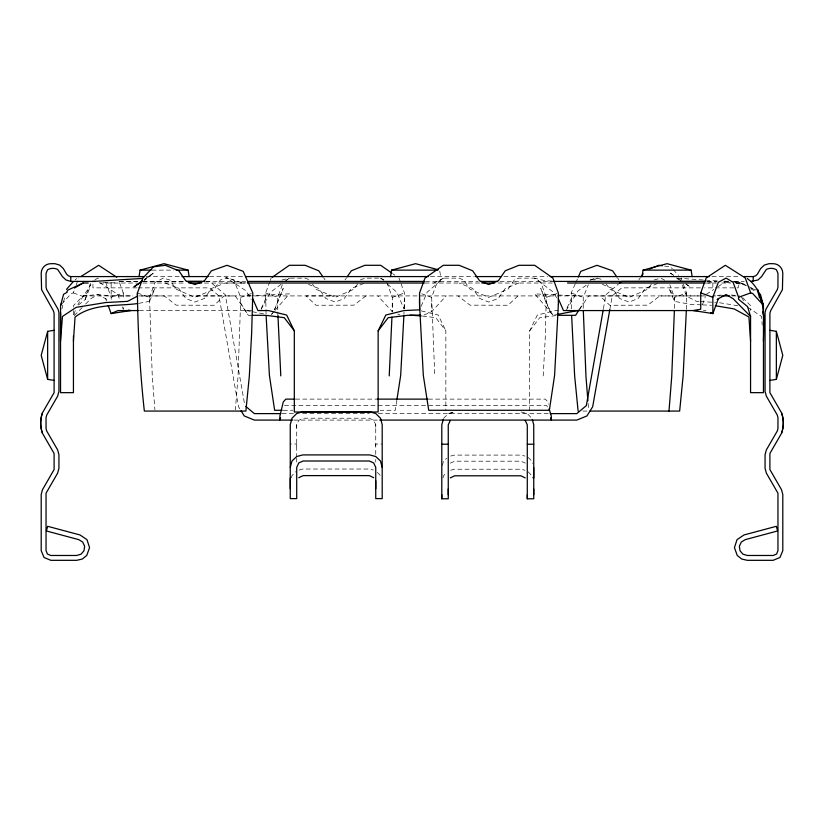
<?xml version="1.0" encoding="UTF-8"?>
<svg xmlns="http://www.w3.org/2000/svg" width="824" height="824" viewBox="0 0 824 824"><rect width="100%" height="100%" fill="white"/><g stroke="black" fill="none" stroke-linecap="round" stroke-linejoin="round"><path stroke-width="0.62" stroke-dasharray="4.12 3.09" d="M138.823 303.345L149.535 301.357L149.535 297.402L155.005 282.457L163.203 278.131L169.775 279.954L176.182 289.183L194.773 297.382L214.209 289.234L220.43 279.954L227.043 278.131L233.82 280.16L240.763 297.371L238.023 376.589L235.386 409.796M269.85 281.509L265.647 293.004L266.07 314.408M282.375 284.743L277.688 297.371L277.781 310.741M296.712 446.062L296.712 444.012L290.254 444.012M296.712 427.347L296.712 424.669M375.744 446.062L375.744 444.012L382.202 444.033M375.744 427.347L375.744 424.669M386.868 282.447L392.327 297.392L392.162 312.028M401.082 283.806L404.45 293.004L403.945 314.408M575.245 283.889L571.197 293.004L571.495 311.905M583.238 308.289L583.238 297.371L588.326 284.754M674.465 308.32L674.465 297.402L669.84 284.754M392.327 303.098L392.276 311.657L377.835 295.919M404.399 308.619L404.45 298.782M686.382 309.402L686.577 293.004L682.375 281.509M543.201 375.899L545.22 338.602L546.312 297.371L540.771 282.447L534.673 278.131L518.78 278.131L514.279 279.954L508.017 289.286L488.622 297.371L470.03 289.183L463.613 279.944L459.03 278.131L443.23 278.131L437.132 282.447L431.673 297.392L434.773 375.909M396.828 400.289L395.283 410.28L380.111 410.28M603.426 308.67L605.887 294.734L618.577 283.94M609.812 309.608L612.242 295.857L621.76 287.864L703.294 287.864M61.903 309.052L65.075 295.507M291.408 477.817L291.984 475.613L295.919 471.586M442.952 478.002L443.528 475.798L446.68 472.574M442.313 465.498L443.528 461.183L446.68 458.206M82.163 307.568L73.439 316.437L75.458 309.845M61.615 304.138L71.358 293.478L73.295 292.901L74.562 289.44M76.251 284.836L78.785 277.925M78.455 304.952L85.418 299.318L85.418 297.279L90.908 282.292M270.272 280.356L271.106 278.059M702.439 304.664L705.396 296.671M85.418 299.318L90.908 284.692L77.837 304.478M274.516 309.536L283.229 288.421L274.577 309.68M149.535 301.357L155.005 288.431L150.576 295.95M421.126 306.312L427.192 292.149L443.333 278.358L433.712 283.023M261.28 308.65L265.647 298.782M575.749 282.745L577.768 278.182M566.974 308.073L571.197 298.803M529.688 410.826L529.688 330.836L537.351 315.036L555.51 310.566L561.371 310.566M261.095 309.494L270.375 292.335L281.344 284.136M566.067 310.566L578.057 290.738L587.636 284.383M578.963 309.958L583.238 303.088M579.746 309.196L588.645 295.95L628.032 295.94M345.029 279.892L346.441 277.863M357.534 284.053L353.97 289.183L335.378 297.371L315.983 289.286L312.512 284.095M638.868 279.892L640.279 277.863M651.372 284.053L647.819 289.183L629.227 297.382L609.791 289.234L606.33 284.084M529.688 330.836L539.751 317.683L558.147 315.314M271.508 314.387L272.868 312.718M271.673 314.243L274.196 311.338M275.031 310.36L289.327 293.869L252.185 295.672M424.092 314.995L431.724 311.657L446.165 295.919M85.645 304.025L90.877 298.71L97.881 294.539L111.147 295.919L132.767 295.94M106.852 299.369L97.881 294.539L83.121 295.919L73.439 305.601L73.439 309.412M443.528 418.427L448.256 413.679L454.343 411.979L448.256 413.7M250.867 315.314L248.364 315.314L235.355 295.95L224.097 295.95L214.168 305.271L176.182 305.168L164.306 295.95L139.122 295.94M517.987 295.919L508.017 305.251L470.03 305.158L458.093 295.919M75.005 280.108L76.714 278.563M142.882 281.757L153.439 273.125L144.21 279.655M365.908 295.919L353.97 305.158L315.983 305.251L306.013 295.919L334.266 295.94M286.33 280.418L289.327 278.182L280.737 280.304M153.439 273.125L144.303 279.624M284.239 281.726L289.327 278.131L305.22 278.131L309.721 279.954M594.022 280.139L597.215 278.018M706.25 294.384L713.687 289.512M717.941 286.721L725.378 281.849L727.767 282.035M94.904 279.892L97.912 278.079L100.126 279.284M450.295 463.119L454.704 461.183L520.84 461.183L525.249 463.119M363.744 283.477L351.364 288.431L344.329 298.453L335.317 302.058L325.768 298.453L318.754 288.472L308.526 284.383M518.883 283.023L505.246 288.472L498.232 298.453L488.683 302.058L479.671 298.453L472.636 288.431L459.133 283.023M657.583 283.497L645.202 288.452L638.167 298.473L629.155 302.078L619.607 298.473L612.592 288.493L602.375 284.404M360.387 279.944L364.97 278.131L380.77 278.131L383.819 280.294M111.178 299.318L111.178 297.268L123.291 292.891L119.48 282.529M240.763 297.371L251.598 293.447M392.327 297.392L404.45 293.004M546.312 297.371L558.353 293.004M590.097 279.975L595.948 278.069M590.18 280.16L596.957 278.131L603.57 279.954M299.143 470.071L302.799 469.031L369.657 469.031L373.313 470.071M450.687 470.257L454.343 469.216L521.201 469.216L524.857 470.257M654.225 279.954L660.796 278.131L664.896 280.294M450.687 456.063L454.343 455.095L521.201 455.095L524.857 456.063M576.944 295.919L534.673 293.869L553.172 315.221L555.623 314.747M721.299 295.043L712.853 295.919L720.495 295.919M243.482 283.023L245.964 282.859M707.837 283.023L715.356 282.519M247.056 295.919L250.898 295.734M152.007 270.128L173.648 270.128M146.219 276.576L181.96 276.576M209.584 276.576L242.998 276.576M430.427 276.576L474.336 276.576M503.886 276.576L547.589 276.576M712.091 276.576L739.077 276.576M119.624 281.417L137.618 281.417M142.758 281.417L183.876 281.417M205.732 281.417L245.573 281.417M425.493 281.417L478.188 281.417M500.034 281.417L551.441 281.417M706.951 281.417L717.23 281.417M723.657 281.417L728.797 281.417M733.937 281.417L744.216 281.417M118.975 281.447L138.133 281.447M143.242 281.447L184.123 281.447M205.845 281.447L209.677 281.447L225.292 294.734L244.852 405.624M707.105 281.447L716.901 281.447M725.11 281.447L728.653 281.447M734.544 281.447L738.242 281.447L738.242 287.864L704.572 287.864M99.642 283.023L137.042 283.034M142.892 283.023L185.997 283.044M204.414 283.044L246.314 283.023M424.978 283.023L480.588 283.023M498.057 283.023L552.265 283.023M706.22 283.034L716.489 283.034M721.628 283.034L730.713 283.023M735.75 283.023L740.879 283.023L745.02 284.62L735.204 283.24M136.805 287.864L92.937 287.864L92.937 281.447M138.082 287.864L209.42 287.864L218.947 295.857L238.497 406.747L240.423 409.816M83.121 295.919L133.004 295.919M138.916 295.919L705.138 295.919M731.97 295.919L739.612 295.919M195.968 295.94L224.097 295.95M701.409 295.929L659.694 295.95L647.819 305.168L609.832 305.271L599.903 295.95M139.328 310.566L253.411 310.566M703.449 310.566L705.993 310.566M295.579 399.104L377.413 399.125M428.439 399.125L545.364 399.125L547.909 401.958L548.3 404.234M284.455 405.573L546.724 405.573L547.795 407.726M283.302 410.28L292.881 410.28M582.826 411.073L588.717 411.073M282.086 413.617L293.643 413.617M302.624 413.617L369.379 413.617M378.36 413.617L549.093 413.617M293.838 420.086L378.422 420.086M701.317 304.849L691.13 304.458L674.465 301.357L668.995 288.431L673.424 295.95M702.594 304.901L711.514 305.251M717.096 280.829L704.479 280.057M724.512 281.169L728.22 281.334M699.051 301.502L696.486 301.357L686.577 296.166L682.025 284.167M700.338 301.574L715.747 302.408M551.946 281.108L544.489 280.603L534.673 278.182L553.625 292.335L557.106 298.772M103.639 282.189L116.163 283.023M703.202 279.964L677.627 278.172L680.737 280.356M734.915 282.57L740.879 283.023L756.298 290.182M731.043 295.002L735.966 295.466M422.465 316.056L435.793 317.683L445.856 330.836L445.856 410.826M664.638 266.08L670.561 266.873L672.322 268.737M725.378 281.849L730.291 282.539M719.537 302.748L737.974 305.756M731.939 281.509L740.879 283.023L746.606 285.815M246.304 310.566L251.207 311.503M252.432 311.729L264.7 314.057M421.249 310.864L438.193 315.036L445.856 330.836M521.201 411.979L527.288 413.7L532.016 418.427M73.295 292.901L85.418 297.279M571.197 293.004L583.238 297.371M421.754 293.808L431.673 297.392M265.647 293.004L277.688 297.371M137.423 293.004L149.535 297.402L152.275 376.599L154.912 409.796M165.284 283.044L178.798 288.452L185.833 298.473L194.845 302.078L204.393 298.473L211.407 288.493L225.034 283.044L243.245 283.023L225.714 277.307L245.943 290.738L251.268 299.555M397.724 314.037L399.908 314.995M383.881 279.913L380.667 278.358L382.573 279.975M751.179 288.05L754.619 289.729M740.879 283.023L746.317 286.165M750.654 288.668L756.082 291.799M99.683 282.55L117.75 294.384L119.871 300.101M747.801 307.352L761.541 316.437L762.21 325.058M392.883 273.805L394.912 275.226M685.908 284.002L690.049 286.917L685.949 284.012M670.561 273.125L673.641 275.298L670.561 273.125L672.477 274.691M677.74 278.203L680.82 280.387M676.319 277.832L679.192 280.191M387.311 284.033L396.808 292.149L403.894 308.67M528.081 457.454L532.016 461.183L532.623 463.335M742.64 297.68L750.561 305.601L750.561 310.411M528.081 471.771L532.016 475.798L532.592 478.002M377.32 472.389L380.472 475.613L381.048 477.817M673.198 269.664L678.482 275.267M550.453 311.884L540.771 288.421L546.312 303.077L550.453 311.884L553.172 315.221M617.526 277.884L618.927 279.913M323.667 277.873L325.068 279.892M741.342 297.186L744.093 301.347M240.763 303.088L248.364 315.314M122.415 306.95L123.26 309.237L123.291 305.601M105.637 298.721L106.481 300.997M105.668 282.292L111.178 297.268M681.118 278.059L681.953 280.366M398.981 278.059L400.67 282.653M439.779 271.199L440.634 276.576M588.109 403.41L588.614 409.796M277.822 312.008L277.956 315.798M431.673 303.098L431.724 311.657M712.853 283.023L712.853 290.058M686.577 296.166L686.577 293.004L674.465 297.402L674.465 301.357M375.744 454.457L375.744 424.69L373.705 420.261L369.296 418.211L303.16 418.211L298.752 420.281L296.712 424.69L296.712 456.959M375.744 459.462L375.744 462.037M296.712 458.206L296.712 462.037M123.291 292.891L123.291 299.823M111.147 283.023L111.147 295.919M73.439 310.658L73.439 316.437"/><path stroke-width="1.24" d="M137.423 293.004C137.907 332.433 140.039 371.871 144.344 411.073L245.882 411.073L249.342 376.022L251.65 333.174L252.803 293.004L243.193 271.343L227.033 265.297L211.407 270.808L204.362 280.922L194.845 284.558L185.833 280.902L178.798 270.766L165.284 265.297L153.439 266.873L142.882 278.059L137.423 293.004L137.423 296.166L127.514 301.357L105.688 302.542L76.199 307.352L62.459 316.437L60.543 341.064L60.616 312.749M290.254 488.714L290.254 477.982M375.744 488.714L375.744 467.424L373.705 462.933L369.296 460.997L303.16 460.997L298.752 462.933L296.712 467.424L296.712 498.602L290.254 498.602L290.254 424.69L291.984 418.242L296.712 413.514L301.574 412.154M450.295 420.467L448.256 424.875L448.256 498.788L441.798 498.788L441.798 494.74M448.256 494.74L448.256 488.9M532.304 419.498L533.746 424.875L533.746 498.788L527.288 498.788L527.288 494.74M533.746 494.74L533.746 488.9M533.746 478.167L533.746 467.61M763.457 341.064C763.838 320.103 766.701 292.561 747.286 278.563M674.382 310.782L671.725 376.599L668.995 411.073M686.33 310.648L683.117 376.022L679.656 411.073L589.953 411.073M391.946 317.096L389.227 375.909M403.884 315.664L400.691 375.332L397.024 399.043M73.439 341.064L75.066 317.024C93.102 303.284 116.545 306.343 137.639 303.572M139.05 276.576L140.07 270.128L164.089 263.68L188.109 270.128L189.139 276.576M390.545 276.576L391.575 270.128L415.595 263.68L438.409 269.798M642.04 276.576L643.07 270.128L667.09 263.68L691.109 270.128L692.139 276.576M603.209 309.937L586.338 405.624L576.81 413.617L550.35 413.617M609.812 309.608L592.683 406.747L586.894 415.966L576.81 420.086L379.709 420.086M290.254 467.424L291.984 460.997L296.712 456.527L302.799 454.91L369.657 454.91L375.744 456.527L380.472 460.997L382.202 467.424M54.096 330.311L47.648 331.341L41.2 355.36L47.648 379.38L54.096 380.41M73.439 335.996L73.439 392.657L60.543 392.657L60.543 305.601L63.572 294.312L66.826 292.427M443.24 419.498L441.798 424.875L441.798 498.788M769.904 380.41L776.352 379.38L782.8 355.36L776.352 331.341L769.904 330.311M280.521 417.923L279.738 420.086L279.923 415.935L283.271 401.958L285.825 399.125L294.724 399.125M718.363 298.721L712.863 313.573L693.241 310.566L700.74 309.237L700.709 292.891L706.209 277.915L725.347 265.297L745.215 277.925L750.705 292.901L752.642 293.478L762.385 304.138M710.576 312.574L712.863 313.573L712.822 297.268L718.332 282.292L726.088 278.079L733.092 282.292L738.582 297.279L738.582 299.318L747.533 306.559L750.561 316.437L733.123 298.71L726.119 294.539L717.148 299.369M578.273 277.039L580.807 271.343L596.967 265.297L612.592 270.808L616.816 276.874M60.543 305.601L61.563 303.397M66.682 292.386L67.702 290.182L83.121 283.023L88.209 283.023M252.803 298.803L257.933 310.566L268.49 310.566L286.649 315.036L294.312 330.836L294.312 412L378.144 412L378.144 330.836L385.807 315.036L403.956 310.566L419.601 309.845L419.55 298.782M95.203 281.417L70.782 281.417L66.023 279.995L62.408 276.576L57.629 269.397A10.939 10.939 0 0 0 47.596 269.706L46.041 273.352L46.041 287.113L46.68 289.533L58.051 309.227L58.937 312.502L58.937 391.359L57.639 396.19L46.68 415.162L46.041 417.583L46.041 428.521L46.68 430.942L57.639 449.914L58.937 454.745L58.937 468.279L57.639 473.12L46.041 493.205L46.041 550.648L47.452 554.068L50.872 555.479L76.663 555.479L81.061 554.181L84.027 550.7L84.625 546.158L82.657 542.027L78.754 539.638L46.401 530.965L47.648 526.299L80.01 534.961L86.953 539.638L89.569 547.6L86.736 555.479L82.256 559.053L76.663 560.32L50.872 560.32L44.032 557.488L41.2 550.648L41.2 494.503L42.498 489.672L54.096 469.577L54.096 453.458L42.498 433.362A30.581 30.581 0 0 1 42.498 412.752L54.096 392.657L54.096 313.336L53.447 310.926L41.581 289.667L41.2 273.352A9.672 9.672 0 0 1 50.872 263.68L54.961 263.68L59.719 265.101L63.335 268.521L66.6 274.155L68.402 275.865L70.782 276.576L144.148 276.576M744.216 276.576L753.218 276.576L755.598 275.865L757.4 274.155L760.665 268.521L764.281 265.101L769.039 263.68L773.128 263.68A9.672 9.672 0 0 1 782.8 273.352L782.419 289.667L770.553 310.926L769.904 313.336L769.904 392.657L781.502 412.752A60.018 42.436 0 0 1 781.502 433.362L769.904 453.458L769.904 469.577L781.502 489.672L782.8 494.503L782.8 550.648L779.967 557.488L773.128 560.32L747.337 560.32L741.744 559.053L737.264 555.479L734.431 547.6L737.047 539.638L743.99 534.961L776.352 526.299L777.599 530.965L745.246 539.638L741.342 542.027L739.375 546.158L739.973 550.7L742.939 554.181L747.337 555.479L773.128 555.479L776.548 554.068L777.959 550.648L777.959 493.205L766.361 473.12L765.063 468.279L765.063 454.745L766.361 449.914L777.32 430.942L777.959 428.521L777.959 417.583L777.32 415.162L766.361 396.19L765.063 391.359L765.063 312.502L765.949 309.227L777.32 289.533L777.959 287.113L777.959 273.352L776.404 269.706A10.939 10.939 0 0 0 766.371 269.386L761.592 276.576L757.977 279.995L750.643 281.417M578.963 309.958L575.636 315.314L558.147 315.314M347.141 276.843L351.364 270.766L364.867 265.297L380.667 265.297L391.863 273.094M640.979 276.854L643.091 273.805M378.144 330.836L388.207 317.683L407.592 315.314L420.281 315.067M66.507 289.348L73.285 281.643M619.555 283.106L621.512 281.447L704.541 281.447M142.15 281.108L133.952 286.917L142.233 281.087M272.116 277.348L289.327 265.297L305.117 265.297L318.754 270.797L322.967 276.864M80.876 276.586L98.653 265.297L116.72 277.214M74.428 288.039L83.121 283.023M298.752 477.704L303.16 475.613L369.296 475.613L373.705 477.704M450.295 477.889L454.704 475.798L520.84 475.798L525.249 477.889M108.181 305.57L111.137 313.573L118.007 310.566L138.226 310.566M649.703 268.943L658.716 265.297L662.269 265.771M738.582 297.279L750.705 292.901M556.849 314.521L577.696 310.566M111.137 313.573L130.758 310.566L128.256 310.123M142.542 278.44L92.061 281.509M140.07 270.128L151.091 270.128M176.171 270.128L188.109 270.128M391.575 270.128L437.317 270.128M643.07 270.128L691.109 270.128M181.96 276.576L208.297 276.576M245.573 276.576L428.449 276.576M475.613 276.576L501.322 276.576M550.154 276.576L709.516 276.576M186.451 281.417L204.445 281.417M248.137 281.417L424.206 281.417M480.752 281.417L497.469 281.417M552.729 281.417L705.663 281.417M187.954 281.447L202.004 281.447M188.84 283.023L201.602 283.023M247.488 283.023L424.381 283.023M481.865 283.023L494.647 283.023M567.509 283.023L705.138 283.023M721.773 295.919L729.415 295.919M697.156 310.566L563.482 310.566L558.353 298.782M252.113 315.314L265.853 315.314L284.249 317.683L294.312 330.836M377.413 399.125L427.769 399.125M282.179 410.28L274.639 410.28L269.407 375.332L266.131 315.664M302.799 411.794L369.657 411.794M280.829 413.617L254.369 413.617L245.799 406.428M292.551 420.086L254.369 420.086L244.285 415.966L241.072 410.836M441.798 444.218L448.256 444.218M527.288 444.218L533.746 444.218M410.064 315.19L421.249 315.901M715.304 305.725L734.153 308.928L748.934 317.024L750.561 341.064M370.872 412.154L375.744 413.514L380.472 418.242L382.202 424.69L382.202 498.602L375.744 498.602L375.744 480.691M700.709 292.891L712.822 297.268M758.255 293.056L760.428 294.312L763.457 305.601L763.457 392.657L750.561 392.657L750.561 315.726M760.902 300.091L763.457 305.601L757.493 289.348L759.501 297.969M525.249 420.467L527.288 424.875L527.288 498.788M550.659 417.923L551.441 420.086L551.256 415.935L549.093 408.797M762.664 311.513L763.817 316.437M578.118 411.073L574.658 376.022L571.65 315.654M587.903 400.855L585.977 376.589L583.32 310.761M280.799 375.899L277.956 315.798M776.352 331.341L776.352 379.38M753.218 276.576L753.218 281.417M70.782 276.576L70.782 281.417M47.648 331.341L47.648 379.38M781.502 412.752A30.581 30.581 0 0 1 781.502 433.362M42.498 433.362A60.018 42.436 0 0 1 42.498 412.752M558.353 304.303L554.593 375.332L549.361 410.28L428.717 410.28L423.309 375.332L419.55 304.303L419.55 293.004L425.019 278.059L443.333 265.297L459.133 265.297L472.636 270.766L479.671 280.902L488.683 284.548L498.232 280.902L505.246 270.797L518.883 265.297L534.673 265.297L552.894 278.059L558.353 293.004L558.353 304.303"/></g></svg>
